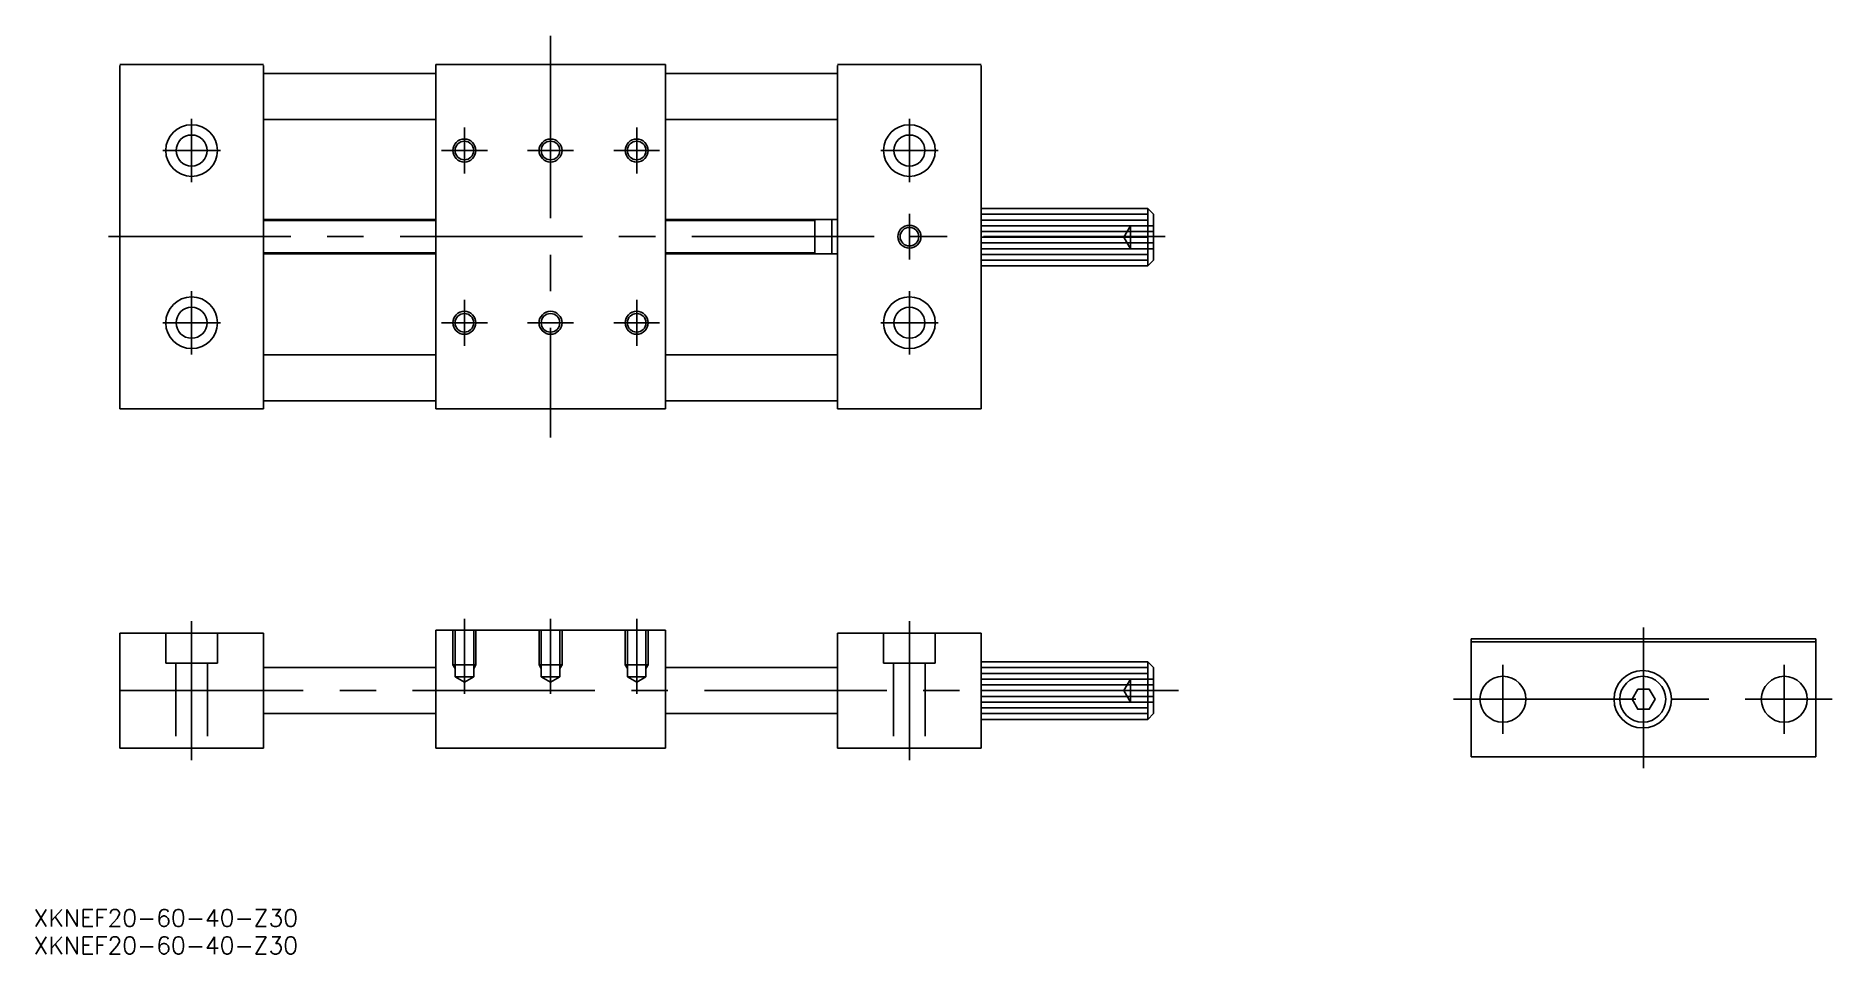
# Model space of a CAD drawing. Extents: x -90 to 223, y -125 to 35.
import ezdxf

# ---------------------------------------------------------------- set-up
doc = ezdxf.new("R2010")
doc.units = 0
doc.linetypes.add('CENTER', pattern=[50.8, 31.75, -6.35, 6.35, -6.35])
doc.linetypes.add('DASHED', pattern=[19.05, 12.7, -6.35])
doc.layers.get('0').update_dxf_attribs({"linetype": 'CONTINUOUS'})
doc.layers.add('CENTER', color=1, linetype='CENTER')
doc.styles.get("Standard").update_dxf_attribs({"font": 'txt.shx', "height": 3, "bigfont": 'bigfont.shx'})

# ---------------------------------------------------------------- blocks, each defined once
blk = doc.blocks.new('*U5')
at = {"color": 7, "linetype": 'CONTINUOUS'}
blk.add_text('XKNEF20-60-40-Z30', height=3, dxfattribs=at).set_placement((-90, -124.92))
blk = doc.blocks.new('*U6')
at = {"color": 7, "linetype": 'CONTINUOUS'}
blk.add_text('XKNEF20-60-40-Z30', height=3, dxfattribs=at).set_placement((-90, -120.14))

msp = doc.modelspace()

# ---------------------------------------------------------------- linework, layer by layer
at = {"color": 7, "linetype": 'CONTINUOUS'}
for p, q in [((-50, 30), (-75, 30)), ((-75, 29.81), (-75, -30)), ((-50, 29.81), (-50, -30)), ((-50, 28.39), (-20, 28.39)), ((-20, 30), (20, 30)), ((-20, 30), (-20, -30)), ((20, 30), (20, -30)), ((20, 28.39), (50, 28.39)), ((50, 30), (75, 30)), ((50, 29.81), (50, -30)), ((75, 29.81), (75, -30)), ((-50, 20.39), (-20, 20.39)), ((20, 20.39), (50, 20.39)), ((75, 4.9), (104, 4.9)), ((104, 4.9), (105, 3.9)), ((104, 4.9), (104, -5.1)), ((105, 3.9), (105, -4.1)), ((-50, 3), (-20, 3)), ((20, 3), (46, 3)), ((46, 3), (46, -3)), ((46, 3), (50, 3)), ((49, 3), (49, -3)), ((-50, -2.99), (-20, -2.99)), ((20, -3), (46, -3)), ((46, -3), (50, -3)), ((75, -5.1), (104, -5.1)), ((105, -4.1), (104, -5.1)), ((-50, -20.59), (-20, -20.59)), ((20, -20.59), (50, -20.59)), ((-50, -30), (-75, -30)), ((-50, -28.59), (-20, -28.59)), ((-20, -30), (20, -30)), ((20, -28.59), (50, -28.59)), ((50, -30), (75, -30)), ((20, -68.55), (-20, -68.55)), ((-20, -68.55), (-20, -89.05)), ((20, -68.55), (20, -89.05)), ((-50, -69.05), (-75, -69.05)), ((-75, -69.05), (-75, -89.05)), ((-50, -69.05), (-50, -89.05)), ((75, -69.05), (50, -69.05)), ((50, -69.05), (50, -89.05)), ((75, -69.05), (75, -89.05)), ((160.34, -70.05), (220.34, -70.05)), ((160.34, -90.55), (160.34, -70.05)), ((160.34, -70.55), (220.34, -70.55)), ((220.34, -90.55), (220.34, -70.05)), ((-20, -75.05), (-50, -75.05)), ((50, -75.05), (20, -75.05)), ((75, -74.05), (104, -74.05)), ((104, -74.05), (105, -75.05)), ((104, -74.05), (104, -84.05)), ((105, -75.05), (105, -83.05)), ((-20, -83.05), (-50, -83.05)), ((50, -83.05), (20, -83.05)), ((75, -84.05), (104, -84.05)), ((105, -83.05), (104, -84.05)), ((-50, -89.05), (-75, -89.05)), ((20, -89.05), (-20, -89.05)), ((75, -89.05), (50, -89.05)), ((160.34, -90.55), (220.34, -90.55))]:
    msp.add_line(p, q, dxfattribs=at)
at = {"color": 3, "linetype": 'CONTINUOUS'}
for p, q in [((75, 3.9), (104, 3.9)), ((-50, 2.8), (-20, 2.8)), ((20, 2.8), (46, 2.8)), ((75, 2.9), (104, 2.9)), ((75, 1.9), (101, 1.9)), ((75, 0.9), (101, 0.9)), ((-50, -2.79), (-20, -2.79)), ((20, -2.8), (46, -2.8)), ((75, -0.1), (104, -0.1)), ((75, -1.1), (101, -1.1)), ((75, -2.1), (101, -2.1)), ((75, -3.1), (104, -3.1)), ((75, -4.1), (104, -4.1)), ((-17, -68.55), (-17, -74.55)), ((-16.62, -68.55), (-16.62, -76.65)), ((-13.38, -68.55), (-13.38, -76.65)), ((-13, -68.55), (-13, -74.55)), ((-2, -68.55), (-2, -74.55)), ((-1.62, -68.55), (-1.62, -76.65)), ((1.62, -68.55), (1.62, -76.65)), ((2, -68.55), (2, -74.55)), ((13, -68.55), (13, -74.55)), ((13.38, -68.55), (13.38, -76.65)), ((16.62, -68.55), (16.62, -76.65)), ((17, -68.55), (17, -74.55)), ((-17, -74.55), (-13, -74.55)), ((-17, -74.55), (-16.62, -75.2)), ((-13, -74.55), (-13.38, -75.2)), ((-2, -74.55), (2, -74.55)), ((-2, -74.55), (-1.62, -75.2)), ((2, -74.55), (1.62, -75.2)), ((13, -74.55), (17, -74.55)), ((13, -74.55), (13.38, -75.2)), ((17, -74.55), (16.62, -75.2)), ((75, -75.05), (104, -75.05)), ((-16.62, -76.65), (-13.38, -76.65)), ((-16.62, -76.65), (-15, -77.58)), ((-13.38, -76.65), (-15, -77.58)), ((-1.62, -76.65), (1.62, -76.65)), ((-1.62, -76.65), (0, -77.58)), ((1.62, -76.65), (0, -77.58)), ((13.38, -76.65), (16.62, -76.65)), ((13.38, -76.65), (15, -77.58)), ((16.62, -76.65), (15, -77.58)), ((75, -76.05), (104, -76.05)), ((75, -77.05), (101, -77.05)), ((75, -78.05), (101, -78.05)), ((101, -77.05), (99.85, -79.05)), ((101, -81.05), (101, -77.05)), ((75, -79.05), (104, -79.05)), ((75, -80.05), (101, -80.05)), ((75, -81.05), (101, -81.05)), ((99.85, -79.05), (101, -81.05)), ((75, -82.05), (104, -82.05)), ((75, -83.05), (104, -83.05))]:
    msp.add_line(p, q, dxfattribs=at)
at = {"color": 3, "linetype": 'DASHED'}
for p, q in [((101, 1.9), (99.85, -0.1)), ((101, -2.1), (101, 1.9)), ((101, 1.9), (105, 1.9)), ((101, 0.9), (105, 0.9)), ((99.85, -0.1), (101, -2.1)), ((101, -1.1), (105, -1.1)), ((101, -2.1), (105, -2.1)), ((-67, -69.05), (-67, -74.25)), ((-58, -69.05), (-58, -74.25)), ((58, -69.05), (58, -74.25)), ((67, -69.05), (67, -74.25)), ((-58, -74.25), (-67, -74.25)), ((-65.25, -74.25), (-65.25, -89.05)), ((-59.75, -74.25), (-59.75, -89.05)), ((58, -74.25), (67, -74.25)), ((59.75, -74.25), (59.75, -89.05)), ((65.25, -74.25), (65.25, -89.05)), ((101, -77.05), (105, -77.05)), ((105, -78.05), (101, -78.05)), ((105, -80.05), (101, -80.05)), ((101, -81.05), (105, -81.05))]:
    msp.add_line(p, q, dxfattribs=at)
at = {"color": 7, "linetype": 'CONTINUOUS'}
msp.add_lwpolyline([(189.34, -78.82), (188.34, -80.55), (189.34, -82.28), (191.34, -82.28), (192.34, -80.55), (191.34, -78.82)], close=True, dxfattribs=at)
for centre, radius in [((-62.5, 15), 4.5), ((62.5, 15), 4.5), ((-62.5, 15), 2.7), ((-15, 15), 1.62), ((0, 15), 1.62), ((15, 15), 1.62), ((62.5, 15), 2.7), ((62.5, 0), 1.62), ((-62.5, -15), 4.5), ((-62.5, -15), 2.7), ((62.5, -15), 4.5), ((62.5, -15), 2.7), ((-15, -15), 1.62), ((0, -15), 1.62), ((15, -15), 1.62), ((165.84, -80.55), 4), ((190.2, -80.55), 5), ((190.2, -80.55), 4), ((214.84, -80.55), 4)]:
    msp.add_circle(centre, radius, dxfattribs=at)
at = {"color": 3, "linetype": 'CONTINUOUS'}
for centre in [(-15, 15), (0, 15), (15, 15), (62.5, 0), (-15, -15), (0, -15), (15, -15)]:
    msp.add_circle(centre, 2, dxfattribs=at)
at = {"layer": 'CENTER', "color": 1, "linetype": 'CENTER'}
for p, q in [((0, 34.95), (0, -34.95)), ((-62.5, 20.5), (-62.5, 9.5)), ((-15, 19), (-15, 11)), ((15, 19), (15, 11)), ((62.5, 20.5), (62.5, 9.5)), ((-57.5, 15), (-67.5, 15)), ((-19, 15), (-11, 15)), ((-4, 15), (4, 15)), ((11, 15), (19, 15)), ((57.5, 15), (67.5, 15)), ((62.5, 4), (62.5, -4)), ((-77, 0), (107.03, 0)), ((-62.5, -9.5), (-62.5, -20.5)), ((-15, -11), (-15, -19)), ((15, -11), (15, -19)), ((62.5, -9.5), (62.5, -20.5)), ((-57.5, -15), (-67.5, -15)), ((-19, -15), (-11, -15)), ((-4, -15), (4, -15)), ((11, -15), (19, -15)), ((57.5, -15), (67.5, -15)), ((-62.5, -66.93), (-62.5, -91.17)), ((-15, -66.55), (-15, -79.58)), ((0, -66.55), (0, -79.58)), ((15, -66.55), (15, -79.58)), ((62.5, -66.93), (62.5, -91.17)), ((190.34, -92.55), (190.34, -68.05)), ((165.84, -86.55), (165.84, -74.55)), ((214.84, -86.55), (214.84, -74.55)), ((109.34, -79.05), (-78.51, -79.05)), ((157.24, -80.55), (223.17, -80.55))]:
    msp.add_line(p, q, dxfattribs=at)

# ---------------------------------------------------------------- block references
at = {"color": 7, "linetype": 'CONTINUOUS'}
for name in ['*U6', '*U5']:
    msp.add_blockref(name, (0, 0), dxfattribs=at)

doc.saveas('drawing.dxf')
